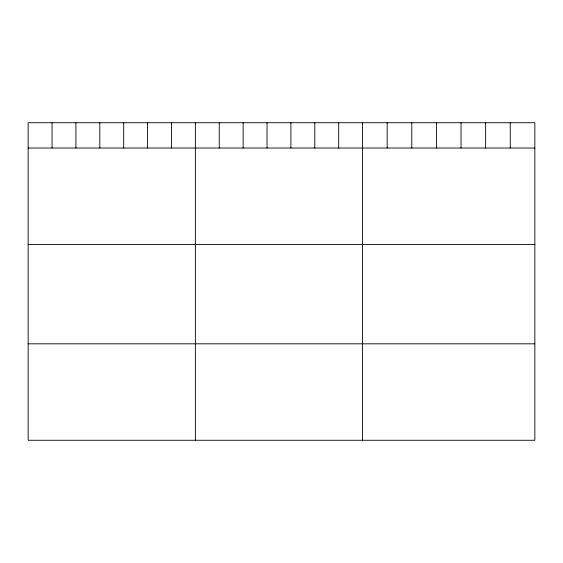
<?xml version="1.0" encoding="UTF-8"?>
<svg xmlns="http://www.w3.org/2000/svg" width="563" height="563" viewBox="0 0 563 563"><rect width="100%" height="100%" fill="white"/><g stroke="black" fill="none" stroke-linecap="round" stroke-linejoin="round"><path stroke-width="0.84" d="M534.85 148.027L534.85 440.266L28.15 440.266L28.15 122.734L534.85 122.734L534.85 148.027L28.15 148.027M28.15 244.469L534.85 244.469M28.15 343.824L534.85 343.824M510.24 122.734L510.24 148.027M485.63 122.734L485.63 148.027M461.02 122.734L461.02 148.027M436.402 122.734L436.402 148.027M411.792 122.734L411.792 148.027M387.182 122.734L387.182 148.027M362.572 122.734L362.572 440.266M338.687 122.734L338.687 148.027M314.794 122.734L314.794 148.027M290.909 122.734L290.909 148.027M267.024 122.734L267.024 148.027M243.139 122.734L243.139 148.027M219.246 122.734L219.246 148.027M195.361 122.734L195.361 440.266M171.476 122.734L171.476 148.027M147.583 122.734L147.583 148.027M123.698 122.734L123.698 148.027M99.813 122.734L99.813 148.027M75.928 122.734L75.928 148.027M52.035 122.734L52.035 148.027"/></g></svg>
